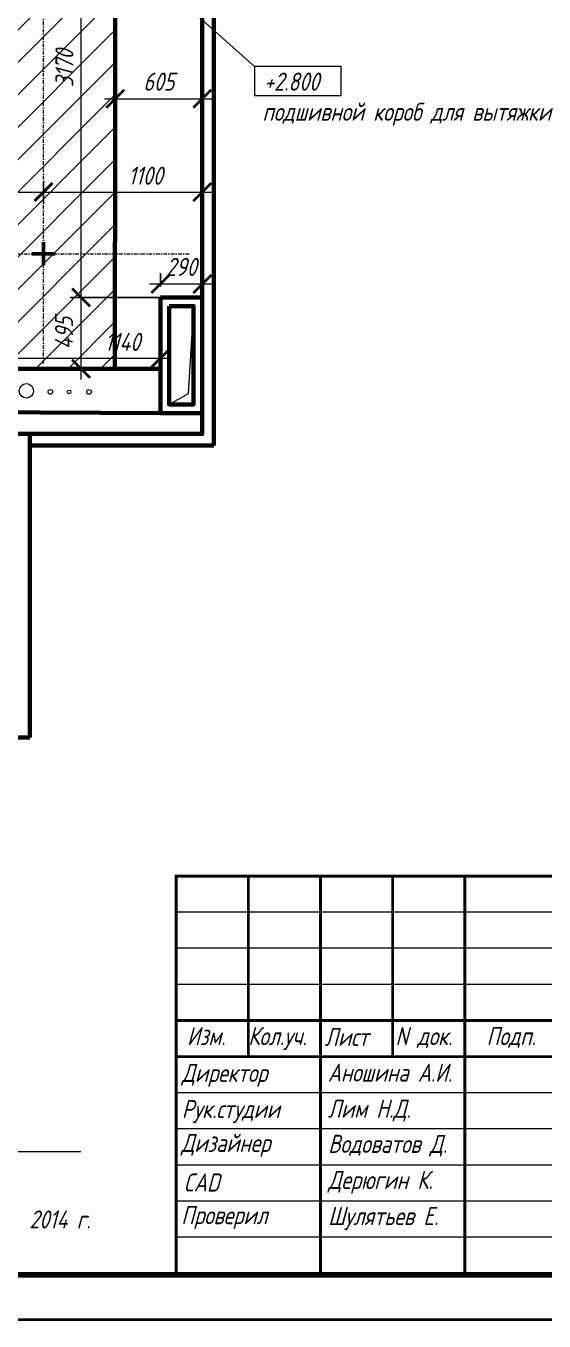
# Model space of a CAD drawing. Header units: millimetres. Extents: x 653176 to 972033, y 753746 to 925850.
# Drawn here: x 819979 to 823568, y 780229 to 789193 of the extents above; entities that cross this region are included whole.
import ezdxf
from ezdxf.enums import TextEntityAlignment as Align

# ---------------------------------------------------------------- set-up
doc = ezdxf.new("R2010")
doc.units = ezdxf.units.MM
doc.header["$LTSCALE"] = 10
doc.linetypes.add('DASHDOTX2', pattern=[50.8, 25.4, -12.7, 0, -12.7])
doc.layers.get('0').update_dxf_attribs({"color": 65, "lineweight": 25})
for name, color, linetype, lineweight in [('AL', 7, 'Continuous', 30), ('stamp', 253, 'Continuous', 18), ('wall', 95, 'Continuous', 60), ('МЕБ', 255, 'Continuous', 20), ('ОСИ', 75, 'DASHDOTX2', 0), ('проем', 252, 'Continuous', 13), ('размh150', 7, 'Continuous', 9), ('Текст', 132, 'Continuous', 25), ('ТЕКСТ1', 90, 'Continuous', 25), ('штрих', 22, 'Continuous', 0)]:
    doc.layers.add(name, color=color, linetype=linetype, lineweight=lineweight)
doc.layers.add('Mebel', color=7, linetype='Continuous')
doc.styles.add('ГОСТ тип А', font='gost_a.shx', dxfattribs={"oblique": 15, "height": 125})
doc.dimstyles.new('ГОСТ тип А', dxfattribs={"dimtxt": 125, "dimasz": 125, "dimexe": 75, "dimexo": 75, "dimgap": 50, "dimtad": 1, "dimdec": 0, "dimrnd": 5, "dimtxsty": 'ГОСТ тип А', "dimblk": 'ARCHTICK', "dimcen": 50, "dimdle": 75, "dimadec": 0, "dimazin": 0, "dimtfac": 1, "dimtdec": 0, "dimtmove": 1, "dimatfit": 2, "dimfxl": 1, "dimlwd": 9, "dimarcsym": 0})

# ---------------------------------------------------------------- blocks, each defined once
blk = doc.blocks.new('трубы')
at = {"layer": 'проем'}
for centre, radius in [((366230, 904100.9), 50), ((366396.3, 904093.9), 16), ((366526.1, 904093.9), 12.5), ((366664.3, 904093.9), 16), ((360852.3, 904012.3), 50)]:
    blk.add_circle(centre, radius, dxfattribs=at)
blk = doc.blocks.new('_ARCHTICK')
at = {"color": 0, "linetype": 'ByBlock', "ltscale": 50, "const_width": 0.15}
blk.add_lwpolyline([(-0.5, -0.5), (0.5, 0.5)], dxfattribs=at)
blk = doc.blocks.new('*D534')
at = {"layer": 'Defpoints', "color": 0, "lineweight": 90, "transparency": 16777216}
for p in [(820910.5, 786893.1), (819771.1, 786819), (820910.5, 786819)]:
    blk.add_point(p, dxfattribs=at)
at = {"layer": 'размh150', "color": 0, "lineweight": -2, "transparency": 16777216}
for p, q in [((819771.1, 786894), (819771.1, 786968.1)), ((820910.5, 786894), (820910.5, 786968.1))]:
    blk.add_line(p, q, dxfattribs=at)
at = {"layer": 'размh150', "color": 0, "lineweight": 9, "transparency": 16777216}
blk.add_line((819696.1, 786893.1), (820985.5, 786893.1), dxfattribs=at)
at = {"layer": 'размh150', "color": 0, "lineweight": 9, "transparency": 16777216, "xscale": 125, "yscale": 125, "zscale": 125, "rotation": 180}
blk.add_blockref('_ARCHTICK', (819771.1, 786893.1), dxfattribs=at)
at = {"layer": 'размh150', "color": 0, "lineweight": 9, "transparency": 16777216, "xscale": 125, "yscale": 125, "zscale": 125}
blk.add_blockref('_ARCHTICK', (820910.5, 786893.1), dxfattribs=at)
at = {"layer": 'размh150', "color": 0, "transparency": 16777216, "insert": (820647.5, 787005.9), "char_height": 125, "attachment_point": 5, "style": 'ГОСТ тип А'}
blk.add_mtext('1140', dxfattribs=at)
blk = doc.blocks.new('*D536')
at = {"layer": 'Defpoints', "color": 0, "lineweight": 90, "transparency": 16777216}
for p in [(820361.1, 787313.7), (820910.5, 787313.7), (820910.5, 786820)]:
    blk.add_point(p, dxfattribs=at)
at = {"layer": 'размh150', "color": 0, "lineweight": -2, "transparency": 16777216}
for p, q in [((820835.5, 787313.7), (820286.1, 787313.7)), ((820835.5, 786820), (820286.1, 786820))]:
    blk.add_line(p, q, dxfattribs=at)
at = {"layer": 'размh150', "color": 0, "lineweight": 9, "transparency": 16777216}
blk.add_line((820361.1, 786745), (820361.1, 787388.7), dxfattribs=at)
at = {"layer": 'размh150', "color": 0, "lineweight": 9, "transparency": 16777216, "xscale": 125, "yscale": 125, "zscale": 125}
for p, rotation in [((820361.1, 787313.7), 90), ((820361.1, 786820), 270)]:
    blk.add_blockref('_ARCHTICK', p, dxfattribs=dict(at, rotation=rotation))
at = {"layer": 'размh150', "color": 0, "transparency": 16777216, "insert": (820242.7, 787066.8), "char_height": 125, "attachment_point": 5, "rotation": 90, "style": 'ГОСТ тип А'}
blk.add_mtext('495', dxfattribs=at)
blk = doc.blocks.new('*D537')
at = {"layer": 'Defpoints', "color": 0, "lineweight": 90, "transparency": 16777216}
for p in [(821200.5, 787406.9), (820910.5, 787313.7), (821200.5, 787313.7)]:
    blk.add_point(p, dxfattribs=at)
at = {"layer": 'размh150', "color": 0, "lineweight": 9, "transparency": 16777216}
blk.add_line((820835.5, 787406.9), (821275.5, 787406.9), dxfattribs=at)
at = {"layer": 'размh150', "color": 0, "lineweight": -2, "transparency": 16777216}
for p, q in [((820910.5, 787388.7), (820910.5, 787481.9)), ((821200.5, 787388.7), (821200.5, 787481.9))]:
    blk.add_line(p, q, dxfattribs=at)
at = {"layer": 'размh150', "color": 0, "lineweight": 9, "transparency": 16777216, "xscale": 125, "yscale": 125, "zscale": 125, "rotation": 180}
blk.add_blockref('_ARCHTICK', (820910.5, 787406.9), dxfattribs=at)
at = {"layer": 'размh150', "color": 0, "lineweight": 9, "transparency": 16777216, "xscale": 125, "yscale": 125, "zscale": 125}
blk.add_blockref('_ARCHTICK', (821200.5, 787406.9), dxfattribs=at)
at = {"layer": 'размh150', "color": 0, "transparency": 16777216, "insert": (821055.5, 787525.2), "char_height": 125, "attachment_point": 5, "style": 'ГОСТ тип А'}
blk.add_mtext('290', dxfattribs=at)
blk = doc.blocks.new('*D538')
at = {"layer": 'Defpoints', "color": 0, "lineweight": 90, "transparency": 16777216}
for p in [(820361.1, 790483.7), (821200.5, 790483.7), (821200.5, 787313.7)]:
    blk.add_point(p, dxfattribs=at)
at = {"layer": 'размh150', "color": 0, "lineweight": 9, "transparency": 16777216}
blk.add_line((820361.1, 787238.7), (820361.1, 790558.7), dxfattribs=at)
at = {"layer": 'размh150', "color": 0, "lineweight": -2, "transparency": 16777216}
for p, q in [((821125.5, 790483.7), (820286.1, 790483.7)), ((821125.5, 787313.7), (820286.1, 787313.7))]:
    blk.add_line(p, q, dxfattribs=at)
at = {"layer": 'размh150', "color": 0, "lineweight": 9, "transparency": 16777216, "xscale": 125, "yscale": 125, "zscale": 125}
for p, rotation in [((820361.1, 790483.7), 90), ((820361.1, 787313.7), 270)]:
    blk.add_blockref('_ARCHTICK', p, dxfattribs=dict(at, rotation=rotation))
at = {"layer": 'размh150', "color": 0, "transparency": 16777216, "insert": (820245.7, 788898.7), "char_height": 125, "attachment_point": 5, "rotation": 90, "style": 'ГОСТ тип А'}
blk.add_mtext('3170', dxfattribs=at)
blk = doc.blocks.new('*D554')
at = {"layer": 'Defpoints', "color": 0, "lineweight": 90, "transparency": 16777216}
for p in [(821200.5, 788689), (820597.7, 788560.1), (821200.5, 788267.3)]:
    blk.add_point(p, dxfattribs=at)
at = {"layer": 'размh150', "color": 0, "lineweight": -2, "transparency": 16777216}
for p, q in [((820597.7, 788635.1), (820597.7, 788764)), ((821200.5, 788342.3), (821200.5, 788764))]:
    blk.add_line(p, q, dxfattribs=at)
at = {"layer": 'размh150', "color": 0, "lineweight": 9, "transparency": 16777216}
blk.add_line((820522.7, 788689), (821275.5, 788689), dxfattribs=at)
at = {"layer": 'размh150', "color": 0, "lineweight": 9, "transparency": 16777216, "xscale": 125, "yscale": 125, "zscale": 125, "rotation": 180}
blk.add_blockref('_ARCHTICK', (820597.7, 788689), dxfattribs=at)
at = {"layer": 'размh150', "color": 0, "lineweight": 9, "transparency": 16777216, "xscale": 125, "yscale": 125, "zscale": 125}
blk.add_blockref('_ARCHTICK', (821200.5, 788689), dxfattribs=at)
at = {"layer": 'размh150', "color": 0, "transparency": 16777216, "insert": (820899.1, 788807.2), "char_height": 125, "attachment_point": 5, "style": 'ГОСТ тип А'}
blk.add_mtext('605', dxfattribs=at)
blk = doc.blocks.new('*D561')
at = {"layer": 'Defpoints', "color": 0, "lineweight": 90, "transparency": 16777216}
for p in [(817827.7, 788187.3), (820100.5, 788187.3), (820100.5, 788043.4)]:
    blk.add_point(p, dxfattribs=at)
at = {"layer": 'размh150', "color": 0, "lineweight": -2, "transparency": 16777216}
for p, q in [((817827.7, 788112.3), (817827.7, 787968.4)), ((820100.5, 788112.3), (820100.5, 787968.4))]:
    blk.add_line(p, q, dxfattribs=at)
at = {"layer": 'размh150', "color": 0, "lineweight": 9, "transparency": 16777216}
blk.add_line((817752.7, 788043.4), (820175.5, 788043.4), dxfattribs=at)
at = {"layer": 'размh150', "color": 0, "lineweight": 9, "transparency": 16777216, "xscale": 125, "yscale": 125, "zscale": 125, "rotation": 180}
blk.add_blockref('_ARCHTICK', (817827.7, 788043.4), dxfattribs=at)
at = {"layer": 'размh150', "color": 0, "lineweight": 9, "transparency": 16777216, "xscale": 125, "yscale": 125, "zscale": 125}
blk.add_blockref('_ARCHTICK', (820100.5, 788043.4), dxfattribs=at)
at = {"layer": 'размh150', "color": 0, "transparency": 16777216, "insert": (818964.1, 788160.3), "char_height": 125, "attachment_point": 5, "style": 'ГОСТ тип А'}
blk.add_mtext('2275', dxfattribs=at)
blk = doc.blocks.new('*D562')
at = {"layer": 'Defpoints', "color": 0, "lineweight": 90, "transparency": 16777216}
for p in [(820100.5, 788187.3), (821200.5, 788187.3), (821200.5, 788043.4)]:
    blk.add_point(p, dxfattribs=at)
at = {"layer": 'размh150', "color": 0, "lineweight": -2, "transparency": 16777216}
for p, q in [((820100.5, 788112.3), (820100.5, 787968.4)), ((821200.5, 788112.3), (821200.5, 787968.4))]:
    blk.add_line(p, q, dxfattribs=at)
at = {"layer": 'размh150', "color": 0, "lineweight": 9, "transparency": 16777216}
blk.add_line((820025.5, 788043.4), (821275.5, 788043.4), dxfattribs=at)
at = {"layer": 'размh150', "color": 0, "lineweight": 9, "transparency": 16777216, "xscale": 125, "yscale": 125, "zscale": 125, "rotation": 180}
blk.add_blockref('_ARCHTICK', (820100.5, 788043.4), dxfattribs=at)
at = {"layer": 'размh150', "color": 0, "lineweight": 9, "transparency": 16777216, "xscale": 125, "yscale": 125, "zscale": 125}
blk.add_blockref('_ARCHTICK', (821200.5, 788043.4), dxfattribs=at)
at = {"layer": 'размh150', "color": 0, "transparency": 16777216, "insert": (820806.9, 788156.2), "char_height": 125, "attachment_point": 5, "style": 'ГОСТ тип А'}
blk.add_mtext('1100', dxfattribs=at)

msp = doc.modelspace()

# ---------------------------------------------------------------- hatches: boundary and pattern name
at = {"layer": 'штрих'}
h = msp.add_hatch(dxfattribs=at)
h.set_pattern_fill('ANSI31', color=252, scale=50)
h.paths.add_polyline_path([(814607.2, 789801.6), (814455.5, 789802), (814455.5, 790153.7), (814505.5, 790153.7), (814505.5, 790487.6), (814465.5, 790487.6), (814465.5, 791433.7), (817510.5, 791433.7), (817510.5, 790483.7), (817780.5, 790483.7), (817780.5, 790133.7), (818131.5, 790133.7), (818130.5, 790333.7), (820600.5, 790333.7), (820594.9, 786819), (819776.1, 786819), (819771.1, 786568.7), (816996.8, 786568.7), (816997.1, 786953.1), (814600.5, 786952.1)])

# ---------------------------------------------------------------- linework, layer by layer
at = {"lineweight": 50}
for points in [[(820100.5, 787696.7), (820100.5, 787536.7)], [(820020.5, 787616.7), (820180.5, 787616.7)], [(820060.5, 787616.7), (820140.5, 787616.7)], [(820100.5, 787656.7), (820100.5, 787576.7)]]:
    msp.add_lwpolyline(points, dxfattribs=at)
at = {"layer": 'AL', "color": 7, "const_width": 20}
msp.add_lwpolyline([(809589.6, 795089.1), (830589.6, 795089.1), (830589.6, 780239.1), (809589.6, 780239.1), (809589.6, 795089.1)], dxfattribs=at)
for points in [[(810639.6, 794789.1), (830289.6, 794789.1), (830289.6, 780539.1), (810639.6, 780539.1)], [(810649.6, 794779.1), (830279.6, 794779.1), (830279.6, 780549.1), (810649.6, 780549.1)], [(810659.6, 794769.1), (830269.6, 794769.1), (830269.6, 780559.1), (810659.6, 780559.1)]]:
    msp.add_lwpolyline(points, close=True, dxfattribs=at)
at = {"layer": 'Mebel', "linetype": 'ByBlock'}
msp.add_line((821200.7, 788026.4), (821200.7, 787426.4), dxfattribs=at)
at = {"layer": 'stamp'}
for p, q in [((824269.6, 783059.1), (821019.6, 783059.1)), ((824269.6, 782809.1), (821019.6, 782809.1)), ((824269.6, 782559.1), (821019.6, 782559.1)), ((824269.6, 781809.1), (821019.6, 781809.1)), ((824269.6, 781559.1), (821019.6, 781559.1)), ((824269.6, 781309.1), (821019.6, 781309.1)), ((824269.6, 781059.1), (821019.6, 781059.1)), ((824269.6, 780809.1), (821019.6, 780809.1))]:
    msp.add_line(p, q, dxfattribs=at)
msp.add_lwpolyline([(830269.6, 783309.1, 20, 20, 0), (821019.6, 783309.1, 20, 20, 0), (821019.6, 780559.1, 0, 0, 0)], format="xyseb", dxfattribs=at)
at = {"layer": 'stamp', "const_width": 20}
for points in [[(821519.6, 783309.1), (821519.6, 782059.1)], [(822019.6, 783309.1), (822019.6, 780559.1)], [(822519.6, 783309.1), (822519.6, 782059.1)], [(823019.6, 783309.1), (823019.6, 780559.1)], [(824269.6, 782309.1), (821019.6, 782309.1)], [(830269.6, 782059.1), (821019.6, 782059.1)]]:
    msp.add_lwpolyline(points, dxfattribs=at)
at = {"layer": 'stamp', "ltscale": 200}
msp.add_lwpolyline([(816075.2, 781403.1), (820360.3, 781403.1)], dxfattribs=at)
at = {"layer": 'wall'}
for p, q in [((821280.5, 786288.7), (821280.5, 790483.7)), ((819715.5, 786368.7), (821195.5, 786368.7)), ((820005.5, 786368.7), (820005.5, 784268.7)), ((820005.5, 786288.7), (821280.5, 786288.7)), ((820005.5, 784268.7), (818685.5, 784268.7))]:
    msp.add_line(p, q, dxfattribs=at)
for points in [[(820950.5, 792183.7), (821700.5, 792183.7), (821700.5, 790772.7), (820600.5, 790772.7), (820600.5, 790483.7), (821200.5, 790483.7), (821200.5, 786368.7), (821200.5, 786368.7), (821200.5, 786368.7), (821200.5, 786368.7), (821200.5, 786368.7)], [(819771.1, 786518.6), (819771.1, 786819), (820910.5, 786819)], [(819659.6, 786518.6), (820910.5, 786513.7)]]:
    msp.add_lwpolyline(points, dxfattribs=at)
for points in [[(814607.2, 789801.6), (814455.5, 789802), (814455.5, 790153.7), (814505.5, 790153.7), (814505.5, 790487.6), (814465.5, 790487.6), (814465.5, 791583.7), (817510.5, 791583.7), (817510.5, 790483.7), (817780.5, 790483.7), (817780.5, 790133.7), (818131.5, 790133.7), (818130.5, 790333.7), (820600.5, 790333.7), (820594.9, 786819), (819776.1, 786819), (819771.1, 786568.7), (816996.8, 786568.7), (816997.1, 786953.1), (814600.5, 786952.1)], [(820910.5, 787313.7), (821200.5, 787313.7), (821200.5, 786513.7), (820910.5, 786513.7)], [(820970.5, 787253.7), (821140.5, 787253.7), (821140.5, 786573.7), (820970.5, 786573.7)]]:
    msp.add_lwpolyline(points, close=True, dxfattribs=at)
at = {"layer": 'МЕБ'}
msp.add_lwpolyline([(821140.5, 787253.7), (821103.4, 786647.7), (820970.5, 786573.7)], dxfattribs=at)
at = {"layer": 'ОСИ', "ltscale": 0.1}
for points in [[(820100.5, 786857.3), (820100.5, 789727.2)], [(815281, 787616.7), (821114.3, 787616.7)]]:
    msp.add_lwpolyline(points, dxfattribs=at)
at = {"layer": 'размh150'}
msp.add_lwpolyline([(821562.9, 788911.7), (821115.7, 789308.9)], dxfattribs=at)
msp.add_lwpolyline([(821562.9, 788711.7), (822162.9, 788711.7), (822162.9, 788911.7), (821562.9, 788911.7)], close=True, dxfattribs=at)

# ---------------------------------------------------------------- block references
at = {"layer": 'МЕБ'}
msp.add_blockref('трубы', (453751.8, -117433.7), dxfattribs=at)

# ---------------------------------------------------------------- texts
at = {"layer": 'stamp', "style": 'ГОСТ тип А', "oblique": 15}
for s, p in [('Изм.', (821094.6, 782139.1)), ('Кол.уч.', (821519.1, 782139.1)), ('Лист', (822048.3, 782133)), ('N док.', (822538.7, 782139.1)), ('Подп.', (823169.6, 782139.1)), ('Директор', (821058.7, 781884.1)), ('Рук.студии', (821058.7, 781634.1)), ('Лим Н.Д.', (822069.9, 781636.5)), ('Дизайнер', (821054.6, 781399.7)), ('Водоватов Д.', (822072.6, 781393.3)), ('CAD', (821069.3, 781125.8)), ('Дерюгин К.', (822072.6, 781143.3)), ('Проверил', (821054.6, 780899.7)), ('Шулятьев Е.', (822072.6, 780893.3))]:
    msp.add_text(s, height=125, dxfattribs=at).set_placement(p)
at = {"layer": 'stamp', "lineweight": 25, "style": 'ГОСТ тип А', "oblique": 15}
msp.add_text('Аношина А.И.', height=125, dxfattribs=at).set_placement((822069.9, 781886.5))
at = {"layer": 'размh150', "style": 'ГОСТ тип А', "oblique": 15}
msp.add_text('+2.800', height=125, dxfattribs=at).set_placement((821629.1, 788744.8))
at = {"layer": 'Текст', "ltscale": 200, "insert": (820214.3, 780932.5), "char_height": 125, "attachment_point": 5, "style": 'ГОСТ тип А'}
msp.add_mtext('{\\Fgost_a|c238;20}14{\\Fgost_a|c238; }г{\\Fgost_a|c238;.}', dxfattribs=at)
at = {"layer": 'ТЕКСТ1', "ltscale": 200, "style": 'ГОСТ тип А', "oblique": 15}
msp.add_text('подшивной короб для вытяжки', height=125, dxfattribs=at).set_placement((822616.6, 788536.3), align=Align.CENTER)

# ---------------------------------------------------------------- dimensions: what is measured, and where the dimension line sits
at = {"layer": 'размh150'}
for base, p1, p2, picture, middle in [((820361.1, 790483.7), (821200.5, 787313.7), (821200.5, 790483.7), '*D538', (820245.7, 788898.7)), ((820361.1, 787313.7), (820910.5, 786820), (820910.5, 787313.7), '*D536', (820242.7, 787066.8))]:
    dim = msp.add_linear_dim(base=base, p1=p1, p2=p2, angle=90, dimstyle='ГОСТ тип А', dxfattribs=at)
    dim.commit()
    dim.dimension.update_dxf_attribs({"geometry": picture, "text_midpoint": middle})
dim = msp.add_linear_dim(base=(821200.5, 788689), p1=(820597.7, 788560.1), p2=(821200.5, 788267.3), dimstyle='ГОСТ тип А', dxfattribs=at)
dim.commit()
dim.dimension.update_dxf_attribs({"geometry": '*D554', "text_midpoint": (820899.1, 788807.2)})
for base, p1, p2, picture, middle in [((820100.5, 788043.4), (817827.7, 788187.3), (820100.5, 788187.3), '*D561', (818964.1, 788043.4)), ((821200.5, 788043.4), (820100.5, 788187.3), (821200.5, 788187.3), '*D562', (820806.9, 788043.4)), ((821200.5, 787406.9), (820910.5, 787313.7), (821200.5, 787313.7), '*D537', (821055.5, 787406.9)), ((820910.5, 786893.1), (819771.1, 786819), (820910.5, 786819), '*D534', (820647.5, 786893.1))]:
    dim = msp.add_linear_dim(base=base, p1=p1, p2=p2, dimstyle='ГОСТ тип А', dxfattribs=at)
    dim.commit()
    dim.dimension.update_dxf_attribs({"geometry": picture, "text_midpoint": middle, "dimtype": 160})

doc.saveas('drawing.dxf')
